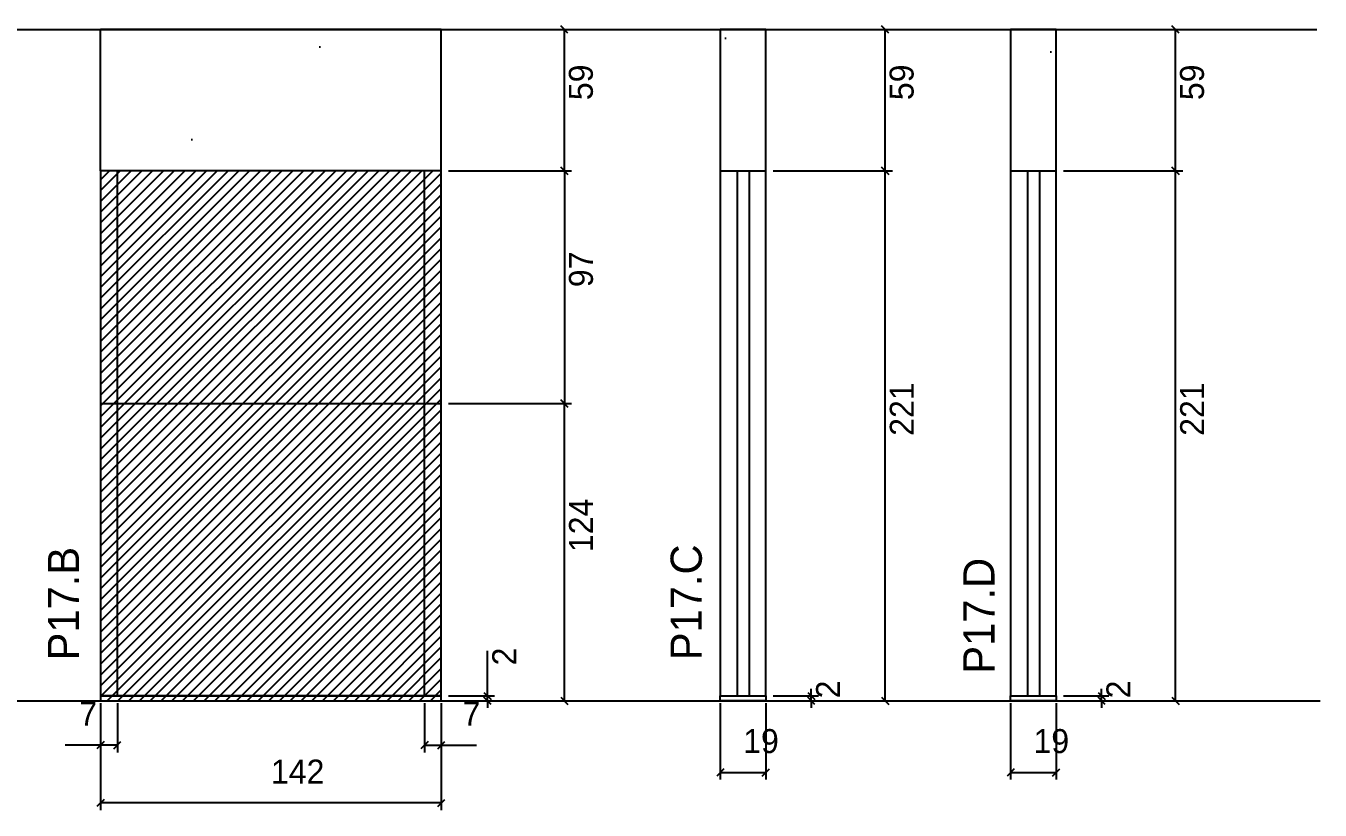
# Model space of a CAD drawing. Header units: metres. Extents: x 4211 to 5683, y 7478 to 8194.
# Drawn here: x 5006 to 5546, y 7478 to 7805 of the extents above; entities that cross this region are included whole.
import ezdxf

# ---------------------------------------------------------------- set-up
doc = ezdxf.new("R2010")
doc.units = ezdxf.units.M
for name, color, linetype in [('COTA', 7, 'Continuous'), ('Hachura', 7, 'Continuous'), ('Nível', 7, 'Continuous'), ('Painéis', 7, 'Continuous'), ('SARR_2.2x7', 7, 'Continuous'), ('Texto Seção', 7, 'Continuous')]:
    doc.layers.add(name, color=color, linetype=linetype)

msp = doc.modelspace()

# ---------------------------------------------------------------- hatches: boundary and pattern name
at = {"layer": 'COTA'}
h = msp.add_hatch(dxfattribs=at)
h.set_pattern_fill('AR-CONC')
h.paths.add_polyline_path([(5037.43, 7803.23), (5037.43, 7744.23), (5179.43, 7744.23), (5179.43, 7803.23), (5037.43, 7803.23)])
h = msp.add_hatch(dxfattribs=at)
h.set_pattern_fill('AR-CONC')
h.paths.add_polyline_path([(5314.73, 7744.23), (5314.73, 7803.23), (5295.73, 7803.23), (5295.73, 7744.23), (5314.73, 7744.23)])
h = msp.add_hatch(dxfattribs=at)
h.set_pattern_fill('AR-CONC')
h.paths.add_polyline_path([(5435.73, 7744.23), (5435.73, 7803.23), (5416.73, 7803.23), (5416.73, 7744.23), (5435.73, 7744.23)])
at = {"layer": 'Hachura'}
h = msp.add_hatch(dxfattribs=at)
h.set_pattern_fill('ANSI31')
h.paths.add_polyline_path([(5179.43, 7523.23), (5179.43, 7744.23), (5037.43, 7744.23), (5037.43, 7523.23), (5179.43, 7523.23)])

# ---------------------------------------------------------------- linework, layer by layer
at = {"layer": 'COTA', "color": 241, "lineweight": 25}
for p, q in [((5179.43, 7803.23), (5037.43, 7803.23)), ((5037.43, 7744.23), (5037.43, 7803.23)), ((5179.43, 7744.23), (5179.43, 7803.23))]:
    msp.add_line(p, q, dxfattribs=at)
at = {"layer": 'COTA', "color": 4, "lineweight": 25}
for p, q in [((5182.43, 7803.23), (5233.74, 7803.23)), ((5230.74, 7744.23), (5230.74, 7803.23)), ((5317.73, 7803.23), (5367.42, 7803.23)), ((5364.42, 7744.23), (5364.42, 7803.23)), ((5438.73, 7803.23), (5488.43, 7803.23)), ((5485.43, 7744.23), (5485.43, 7803.23)), ((5182.43, 7744.23), (5233.74, 7744.23)), ((5182.43, 7744.23), (5233.74, 7744.23)), ((5230.74, 7744.23), (5230.74, 7647.23)), ((5317.73, 7744.23), (5367.42, 7744.23)), ((5317.73, 7744.23), (5367.42, 7744.23)), ((5364.42, 7523.23), (5364.42, 7744.23)), ((5438.73, 7744.23), (5488.43, 7744.23)), ((5438.73, 7744.23), (5488.43, 7744.23)), ((5485.43, 7523.23), (5485.43, 7744.23)), ((5182.43, 7647.23), (5233.74, 7647.23)), ((5182.43, 7647.23), (5233.74, 7647.23)), ((5230.74, 7523.23), (5230.74, 7647.23)), ((5198.68, 7525.23), (5198.68, 7544.03)), ((5182.43, 7525.23), (5201.68, 7525.23)), ((5198.68, 7523.23), (5198.68, 7525.23)), ((5317.73, 7525.23), (5336.64, 7525.23)), ((5333.64, 7525.23), (5333.64, 7528.23)), ((5333.64, 7523.23), (5333.64, 7525.23)), ((5438.73, 7525.23), (5457.64, 7525.23)), ((5454.64, 7525.23), (5454.64, 7528.23)), ((5454.64, 7523.23), (5454.64, 7525.23)), ((5037.43, 7522.23), (5037.43, 7477.61)), ((5037.43, 7520.23), (5037.43, 7501.72)), ((5044.43, 7522.23), (5044.43, 7501.72)), ((5172.43, 7522.23), (5172.43, 7501.72)), ((5179.43, 7522.23), (5179.43, 7477.61)), ((5179.43, 7520.23), (5179.43, 7501.72)), ((5182.43, 7523.23), (5201.68, 7523.23)), ((5182.43, 7523.23), (5233.74, 7523.23)), ((5198.68, 7523.23), (5198.68, 7520.23)), ((5295.73, 7522.23), (5295.73, 7490.33)), ((5314.73, 7522.23), (5314.73, 7490.33)), ((5317.73, 7523.23), (5336.64, 7523.23)), ((5317.73, 7523.23), (5367.42, 7523.23)), ((5333.64, 7523.23), (5333.64, 7520.23)), ((5416.73, 7522.23), (5416.73, 7490.33)), ((5435.73, 7522.23), (5435.73, 7490.33)), ((5438.73, 7523.23), (5457.64, 7523.23)), ((5438.73, 7523.23), (5488.43, 7523.23)), ((5454.64, 7523.23), (5454.64, 7520.23)), ((5037.43, 7504.72), (5022.7, 7504.72)), ((5044.43, 7504.72), (5037.43, 7504.72)), ((5172.43, 7504.72), (5179.43, 7504.72)), ((5179.43, 7504.72), (5194.16, 7504.72)), ((5295.73, 7493.33), (5314.73, 7493.33)), ((5416.73, 7493.33), (5435.73, 7493.33)), ((5179.43, 7480.61), (5037.43, 7480.61))]:
    msp.add_line(p, q, dxfattribs=at)
at = {"layer": 'COTA', "color": 0, "lineweight": 25}
for p, q in [((5232.24, 7801.73), (5229.24, 7804.73)), ((5365.92, 7801.73), (5362.92, 7804.73)), ((5486.93, 7801.73), (5483.93, 7804.73)), ((5232.24, 7742.73), (5229.24, 7745.73)), ((5229.24, 7745.73), (5232.24, 7742.73)), ((5362.92, 7745.73), (5365.92, 7742.73)), ((5365.92, 7742.73), (5362.92, 7745.73)), ((5483.93, 7745.73), (5486.93, 7742.73)), ((5486.93, 7742.73), (5483.93, 7745.73)), ((5232.24, 7645.73), (5229.24, 7648.73)), ((5229.24, 7648.73), (5232.24, 7645.73)), ((5197.18, 7526.73), (5200.18, 7523.73)), ((5200.18, 7521.73), (5197.18, 7524.73)), ((5229.24, 7524.73), (5232.24, 7521.73)), ((5332.14, 7526.73), (5335.14, 7523.73)), ((5335.14, 7521.73), (5332.14, 7524.73)), ((5362.92, 7524.73), (5365.92, 7521.73)), ((5453.14, 7526.73), (5456.14, 7523.73)), ((5456.14, 7521.73), (5453.14, 7524.73)), ((5483.93, 7524.73), (5486.93, 7521.73)), ((5038.93, 7506.22), (5035.93, 7503.22)), ((5042.93, 7503.22), (5045.93, 7506.22)), ((5173.93, 7506.22), (5170.93, 7503.22)), ((5177.93, 7503.22), (5180.93, 7506.22)), ((5297.23, 7494.83), (5294.23, 7491.83)), ((5313.23, 7491.83), (5316.23, 7494.83)), ((5418.23, 7494.83), (5415.23, 7491.83)), ((5434.23, 7491.83), (5437.23, 7494.83)), ((5038.93, 7482.11), (5035.93, 7479.11)), ((5177.93, 7479.11), (5180.93, 7482.11))]:
    msp.add_line(p, q, dxfattribs=at)
at = {"layer": 'COTA', "color": 241, "lineweight": 25}
for points in [[(5314.73, 7744.23), (5314.73, 7803.23), (5295.73, 7803.23), (5295.73, 7744.23)], [(5435.73, 7744.23), (5435.73, 7803.23), (5416.73, 7803.23), (5416.73, 7744.23)]]:
    msp.add_lwpolyline(points, dxfattribs=at)
at = {"layer": 'Nível', "color": 4, "lineweight": 25}
for p, q in [((4602.27, 7803.23), (5544.29, 7803.23)), ((4634.09, 7523.23), (5545.7, 7523.23))]:
    msp.add_line(p, q, dxfattribs=at)
at = {"layer": 'Painéis', "color": 200, "lineweight": 25}
for p, q in [((5037.43, 7744.23), (5037.43, 7523.23)), ((5179.43, 7744.23), (5037.43, 7744.23)), ((5179.43, 7523.23), (5179.43, 7744.23)), ((5295.73, 7744.23), (5295.73, 7525.23)), ((5295.73, 7744.23), (5314.73, 7744.23)), ((5314.73, 7525.23), (5314.73, 7744.23)), ((5416.73, 7744.23), (5416.73, 7525.23)), ((5416.73, 7744.23), (5435.73, 7744.23)), ((5435.73, 7525.23), (5435.73, 7744.23)), ((5037.43, 7647.23), (5179.43, 7647.23)), ((5037.43, 7525.23), (5179.43, 7525.23)), ((5295.73, 7525.23), (5314.73, 7525.23)), ((5416.73, 7525.23), (5435.73, 7525.23))]:
    msp.add_line(p, q, dxfattribs=at)
for points in [[(5179.43, 7525.23), (5037.43, 7525.23), (5037.43, 7523.23), (5179.43, 7523.23)], [(5295.73, 7525.23), (5314.73, 7525.23), (5314.73, 7523.23), (5295.73, 7523.23)], [(5416.73, 7525.23), (5435.73, 7525.23), (5435.73, 7523.23), (5416.73, 7523.23)]]:
    msp.add_lwpolyline(points, close=True, dxfattribs=at)
at = {"layer": 'SARR_2.2x7', "color": 40, "lineweight": 25}
for p, q in [((5044.43, 7647.23), (5044.43, 7744.23)), ((5172.43, 7647.23), (5172.43, 7744.23)), ((5302.73, 7744.23), (5302.73, 7525.23)), ((5307.73, 7744.23), (5307.73, 7525.23)), ((5423.73, 7744.23), (5423.73, 7525.23)), ((5428.73, 7744.23), (5428.73, 7525.23)), ((5044.43, 7525.23), (5044.43, 7647.23)), ((5172.43, 7525.23), (5172.43, 7647.23))]:
    msp.add_line(p, q, dxfattribs=at)

# ---------------------------------------------------------------- texts
at = {"layer": 'COTA', "color": 240, "lineweight": 25}
for s, p in [('59', (5242.6, 7773.73)), ('59', (5376.28, 7773.73)), ('59', (5497.29, 7773.73)), ('97', (5242.64, 7695.73)), ('221', (5376.36, 7633.73)), ('221', (5497.37, 7633.73)), ('124', (5242.67, 7585.23)), ('2', (5210.68, 7537.97)), ('2', (5345.64, 7524.23)), ('2', (5466.64, 7524.23))]:
    msp.add_text(s, height=10, rotation=90, dxfattribs=at).set_placement(p)
for s, p in [('7', (5028.56, 7512.79)), ('7', (5188.29, 7512.79)), ('19', (5305.23, 7501.42)), ('19', (5426.23, 7501.42)), ('142', (5108.43, 7488.69))]:
    msp.add_text(s, height=10, dxfattribs=at).set_placement(p)
at = {"layer": 'Texto Seção', "color": 7, "lineweight": 15}
for s, p in [('P17.B', (5028.48, 7540.05)), ('P17.C', (5288.01, 7540.13)), ('P17.D', (5410, 7534.52))]:
    msp.add_text(s, height=13, rotation=90, dxfattribs=at).set_placement(p)

doc.saveas('drawing.dxf')
